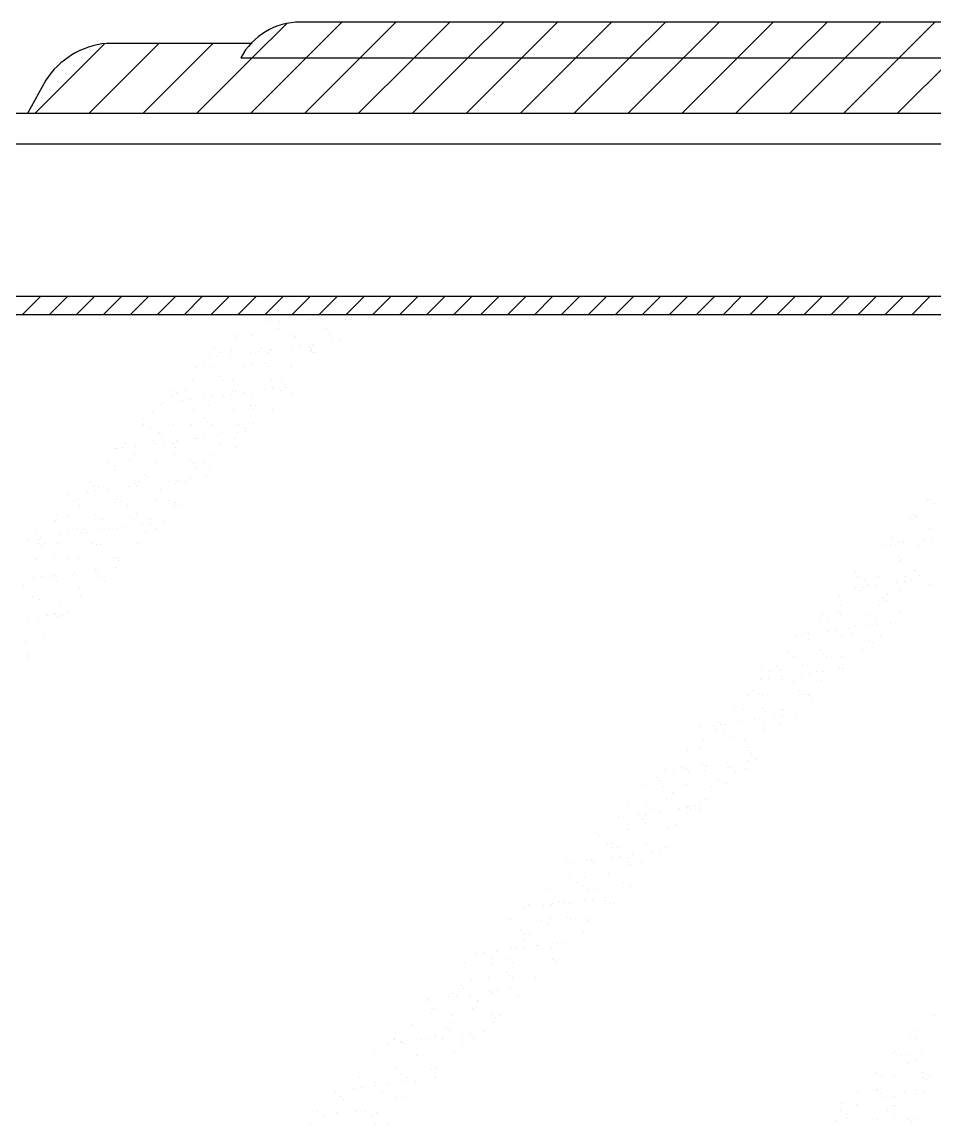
# Model space of a CAD drawing. Header units: inches. Extents: x 11.8 to 54.3, y 10.8 to 35.6.
# Drawn here: x 42.0242 to 42.3236, y 26.8576 to 27.2193 of the extents above; entities that cross this region are included whole.
import ezdxf

# ---------------------------------------------------------------- set-up
doc = ezdxf.new("R2010")
doc.units = ezdxf.units.IN
doc.header["$MEASUREMENT"] = 0
doc.layers.add('02', color=2, linetype='Continuous')

msp = doc.modelspace()

# ---------------------------------------------------------------- linework, layer by layer
at = {"layer": '02'}
for p, q in [((42.09972344085703, 27.20760866382862), (42.11100007883955, 27.21888530181114)), ((42.46641837556969, 27.21933697191126), (42.11545869179396, 27.21933697191126)), ((42.11740111038672, 27.20760866382862), (42.12912941846936, 27.21933697191126)), ((42.1350787799163, 27.20760866382862), (42.14680708799905, 27.21933697191126)), ((42.15275644944599, 27.20760866382862), (42.16448475752874, 27.21933697191126)), ((42.17043411897568, 27.20760866382862), (42.18216242705832, 27.21933697191126)), ((42.18811178850537, 27.20760866382862), (42.19984009658801, 27.21933697191126)), ((42.20578945803506, 27.20760866382862), (42.21751776611769, 27.21933697191126)), ((42.22346712756463, 27.20760866382862), (42.23519543564738, 27.21933697191126)), ((42.24114479709432, 27.20760866382862), (42.25287310517696, 27.21933697191126)), ((42.25882246662401, 27.20760866382862), (42.27055077470665, 27.21933697191126)), ((42.2765001361537, 27.20760866382862), (42.28822844423634, 27.21933697191126)), ((42.29417780568328, 27.20760866382862), (42.30590611376603, 27.21933697191126)), ((42.31185547521297, 27.20760866382862), (42.32358378329572, 27.21933697191126)), ((42.02841874035074, 27.18933697191128), (42.05136240716526, 27.2122806387258)), ((42.04609640988043, 27.18933697191128), (42.06909640988034, 27.2123369719112)), ((42.09971329280883, 27.2123369719112), (42.05188841598705, 27.2123369719112)), ((42.06377407941001, 27.18933697191128), (42.08677407941003, 27.2123369719112)), ((42.0814517489397, 27.18933697191128), (42.09972344085703, 27.20760866382862)), ((42.09593853368177, 27.20760866382862), (42.48593853368176, 27.20760866382862)), ((42.09912941846939, 27.18933697191128), (42.11740111038672, 27.20760866382862)), ((42.11680708799908, 27.18933697191128), (42.1350787799163, 27.20760866382862)), ((42.13448475752865, 27.18933697191128), (42.15275644944599, 27.20760866382862)), ((42.15216242705834, 27.18933697191128), (42.17043411897568, 27.20760866382862)), ((42.16984009658803, 27.18933697191128), (42.18811178850537, 27.20760866382862)), ((42.18751776611772, 27.18933697191128), (42.20578945803506, 27.20760866382862)), ((42.2051954356473, 27.18933697191128), (42.22346712756463, 27.20760866382862)), ((42.22287310517699, 27.18933697191128), (42.24114479709432, 27.20760866382862)), ((42.24055077470668, 27.18933697191128), (42.25882246662401, 27.20760866382862)), ((42.25822844423637, 27.18933697191128), (42.2765001361537, 27.20760866382862)), ((42.27590611376606, 27.18933697191128), (42.29417780568328, 27.20760866382862)), ((42.29358378329563, 27.18933697191128), (42.31185547521297, 27.20760866382862)), ((42.31126145282532, 27.18933697191128), (42.32953314474265, 27.20760866382862)), ((42.0319895067844, 27.20025497899972), (42.02593853368184, 27.18933697191128)), ((42.72193853368175, 27.18933697191128), (41.85993853368178, 27.18933697191128)), ((41.84993853368179, 27.17933697191129), (42.73193853368174, 27.17933697191129)), ((42.62693853368184, 27.12933697191123), (41.95493853368181, 27.12933697191123)), ((42.02429058370457, 27.12333697191125), (42.03029058370454, 27.12933697191123)), ((42.03312941846936, 27.12333697191125), (42.03912941846933, 27.12933697191123)), ((42.04196825323426, 27.12333697191125), (42.04796825323423, 27.12933697191123)), ((42.05080708799905, 27.12333697191125), (42.05680708799902, 27.12933697191123)), ((42.05964592276383, 27.12333697191125), (42.06564592276392, 27.12933697191123)), ((42.06848475752874, 27.12333697191125), (42.07448475752871, 27.12933697191123)), ((42.07732359229352, 27.12333697191125), (42.0833235922935, 27.12933697191123)), ((42.08616242705831, 27.12333697191125), (42.0921624270584, 27.12933697191123)), ((42.09500126182321, 27.12333697191125), (42.10100126182319, 27.12933697191123)), ((42.103840096588, 27.12333697191125), (42.10984009658797, 27.12933697191123)), ((42.1126789313529, 27.12333697191125), (42.11867893135287, 27.12933697191123)), ((42.12151776611769, 27.12333697191125), (42.12751776611766, 27.12933697191123)), ((42.13035660088248, 27.12333697191125), (42.13635660088256, 27.12933697191123)), ((42.13919543564738, 27.12333697191125), (42.14519543564735, 27.12933697191123)), ((42.14803427041217, 27.12333697191125), (42.15403427041214, 27.12933697191123)), ((42.15687310517707, 27.12333697191125), (42.16287310517704, 27.12933697191123)), ((42.16571193994186, 27.12333697191125), (42.17171193994183, 27.12933697191123)), ((42.17455077470665, 27.12333697191125), (42.18055077470673, 27.12933697191123)), ((42.18338960947155, 27.12333697191125), (42.18938960947152, 27.12933697191123)), ((42.19222844423633, 27.12333697191125), (42.19822844423631, 27.12933697191123)), ((42.20106727900112, 27.12333697191125), (42.20706727900121, 27.12933697191123)), ((42.20990611376602, 27.12333697191125), (42.215906113766, 27.12933697191123)), ((42.21874494853081, 27.12333697191125), (42.22474494853078, 27.12933697191123)), ((42.22758378329571, 27.12333697191125), (42.23358378329569, 27.12933697191123)), ((42.2364226180605, 27.12333697191125), (42.24242261806047, 27.12933697191123)), ((42.24526145282529, 27.12333697191125), (42.25126145282537, 27.12933697191123)), ((42.25410028759019, 27.12333697191125), (42.26010028759016, 27.12933697191123)), ((42.26293912235498, 27.12333697191125), (42.26893912235495, 27.12933697191123)), ((42.27177795711988, 27.12333697191125), (42.27777795711985, 27.12933697191123)), ((42.28061679188467, 27.12333697191125), (42.28661679188464, 27.12933697191123)), ((42.28945562664946, 27.12333697191125), (42.29545562664954, 27.12933697191123)), ((42.29829446141436, 27.12333697191125), (42.30429446141433, 27.12933697191123)), ((42.30713329617915, 27.12333697191125), (42.31313329617912, 27.12933697191123)), ((42.31597213094393, 27.12333697191125), (42.32197213094402, 27.12933697191123)), ((42.62093853368187, 27.12333697191125), (41.96093853368178, 27.12333697191125)), ((42.10533402934972, 27.12121413766168), (42.10533402934972, 27.12121413766168)), ((42.10875826528435, 27.12110519525264), (42.10875826528435, 27.12110519525264)), ((42.10967986195534, 27.12026070749321), (42.10967986195534, 27.12026070749321)), ((42.11883849542257, 27.12170067757402), (42.11883849542257, 27.12170067757402)), ((42.12906043126544, 27.12066310309283), (42.12906043126544, 27.12066310309283)), ((42.13192645099186, 27.12186761773601), (42.13192645099186, 27.12186761773601)), ((42.09372763226146, 27.11671681742801), (42.09372763226146, 27.11671681742801)), ((42.09464922893245, 27.11587232966847), (42.09464922893245, 27.11587232966847)), ((42.09930454396353, 27.11658755080121), (42.09930454396353, 27.11658755080121)), ((42.10840691346677, 27.11874249522803), (42.10840691346677, 27.11874249522803)), ((42.1123924995327, 27.1167544909632), (42.1123924995327, 27.1167544909632)), ((42.11402979824256, 27.11627472526821), (42.11402979824256, 27.11627472526821)), ((42.12397762277546, 27.11877079049576), (42.12397762277546, 27.11877079049576)), ((42.12518294759936, 27.11669314558945), (42.12518294759936, 27.11669314558945)), ((42.08717534433755, 27.11237263429471), (42.08717534433755, 27.11237263429471)), ((42.09899916521967, 27.11188634744358), (42.09899916521967, 27.11188634744358)), ((42.10274605364624, 27.11240092956232), (42.10274605364624, 27.11240092956232)), ((42.1059168504511, 27.11195709621994), (42.1059168504511, 27.11195709621994)), ((42.11270824775148, 27.11285120063654), (42.11270824775148, 27.11285120063654)), ((42.11531079051259, 27.11319383189116), (42.11531079051259, 27.11319383189116)), ((42.11831676295505, 27.11242922482993), (42.11831676295505, 27.11242922482993)), ((42.11915346221316, 27.11206655872898), (42.11915346221316, 27.11206655872898)), ((42.11937571444425, 27.11372898927935), (42.11937571444425, 27.11372898927935)), ((42.12616711174464, 27.11462309369595), (42.12616711174464, 27.11462309369595)), ((42.12876965450575, 27.11496572495058), (42.12876965450575, 27.11496572495058)), ((42.0857905197653, 27.10930741451783), (42.0857905197653, 27.10930741451783)), ((42.08839306252629, 27.10965004577234), (42.08839306252629, 27.10965004577234)), ((42.08928382295211, 27.11102938527379), (42.08928382295211, 27.11102938527379)), ((42.09245798645794, 27.11018520316052), (42.09245798645794, 27.11018520316052)), ((42.09285854807366, 27.11164136419061), (42.09285854807366, 27.11164136419061)), ((42.09924938375845, 27.11107930757712), (42.09924938375845, 27.11107930757712)), ((42.10185192651944, 27.11142193883175), (42.10185192651944, 27.11142193883175)), ((42.1048545322608, 27.1110576805414), (42.1048545322608, 27.1110576805414)), ((42.1056489961402, 27.11158001881664), (42.1056489961402, 27.11158001881664)), ((42.11900642026605, 27.11171449136678), (42.11900642026605, 27.11171449136678)), ((42.11992801693704, 27.11087000360736), (42.11992801693704, 27.11087000360736)), ((42.12042524156961, 27.11108597580913), (42.12042524156961, 27.11108597580913)), ((42.08130363665568, 27.10616539353087), (42.08130363665568, 27.10616539353087)), ((42.08396853219678, 27.10749796961884), (42.08396853219678, 27.10749796961884)), ((42.08611504468116, 27.10646689204405), (42.08611504468116, 27.10646689204405)), ((42.09687434596437, 27.10619368879871), (42.09687434596437, 27.10619368879871)), ((42.09961951075401, 27.10695343195617), (42.09961951075401, 27.10695343195617)), ((42.10397578724316, 27.10732611354215), (42.10397578724316, 27.10732611354215)), ((42.10489738391415, 27.1064816257825), (42.10489738391415, 27.1064816257825)), ((42.11244505527317, 27.10622198406632), (42.11244505527317, 27.10622198406632)), ((42.1127074663233, 27.10712037211816), (42.1127074663233, 27.10712037211816)), ((42.08008555929497, 27.10184030518358), (42.08008555929497, 27.10184030518358)), ((42.08894515422027, 27.10293773571753), (42.08894515422027, 27.10293773571753)), ((42.08986675089126, 27.10209324795788), (42.08986675089126, 27.10209324795788)), ((42.09317351486415, 27.10200724534557), (42.09317351486415, 27.10200724534557)), ((42.1059639629308, 27.10194589997159), (42.1059639629308, 27.10194589997159)), ((42.10924732020136, 27.10249564355773), (42.10924732020136, 27.10249564355773)), ((42.07391452119738, 27.09854935789279), (42.07391452119738, 27.09854935789279)), ((42.07483611786849, 27.09770487013325), (42.07483611786849, 27.09770487013325)), ((42.07564277683515, 27.09982382786516), (42.07564277683515, 27.09982382786516)), ((42.07775125544971, 27.09848057884424), (42.07775125544971, 27.09848057884424)), ((42.09121348614396, 27.09985212313289), (42.09121348614396, 27.09985212313289)), ((42.09300304299315, 27.09731120850561), (42.09300304299315, 27.09731120850561)), ((42.0933219647584, 27.09850887411208), (42.0933219647584, 27.09850887411208)), ((42.09421668717847, 27.09810726573299), (42.09421668717847, 27.09810726573299)), ((42.0970679669248, 27.0978463658938), (42.0970679669248, 27.0978463658938)), ((42.09993447754461, 27.09731931311113), (42.09993447754461, 27.09731931311113)), ((42.10385936422519, 27.0987404703104), (42.10385936422519, 27.0987404703104)), ((42.1064619069863, 27.09908310156503), (42.1064619069863, 27.09908310156503)), ((42.10678419545265, 27.09988041840061), (42.10678419545265, 27.09988041840061)), ((42.10889267406721, 27.09853716937969), (42.10889267406721, 27.09853716937969)), ((42.11052683091795, 27.09961825895321), (42.11052683091795, 27.09961825895321)), ((42.11302243311378, 27.09748625327311), (42.11302243311378, 27.09748625327311)), ((42.0701502389385, 27.09430257977497), (42.0701502389385, 27.09430257977497)), ((42.07363956340511, 27.09689411857276), (42.07363956340511, 27.09689411857276)), ((42.07694163623889, 27.09519668419157), (42.07694163623889, 27.09519668419157)), ((42.07918605415558, 27.09371888790825), (42.07918605415558, 27.09371888790825)), ((42.079544179, 27.0955393154462), (42.079544179, 27.0955393154462)), ((42.08360910293165, 27.09607447283438), (42.08360910293165, 27.09607447283438)), ((42.08643001147165, 27.09683277319901), (42.08643001147165, 27.09683277319901)), ((42.09040050023204, 27.09696857725099), (42.09040050023204, 27.09696857725099)), ((42.10091248777077, 27.09367317763688), (42.10091248777077, 27.09367317763688)), ((42.06689606001261, 27.0917196464262), (42.06689606001261, 27.0917196464262)), ((42.06977106915328, 27.09361658710155), (42.06977106915328, 27.09361658710155)), ((42.08040052608546, 27.09220618633854), (42.08040052608546, 27.09220618633854)), ((42.08534177846197, 27.09364488236916), (42.08534177846197, 27.09364488236916)), ((42.09348848165475, 27.09237312650053), (42.09348848165475, 27.09237312650053)), ((42.09919330920197, 27.09354703183167), (42.09919330920197, 27.09354703183167)), ((42.10011490587296, 27.09270254407202), (42.10011490587296, 27.09270254407202)), ((42.10627892972128, 27.09231178112655), (42.10627892972128, 27.09231178112655)), ((42.06411020933275, 27.08727502143584), (42.06411020933275, 27.08727502143584)), ((42.0641554211327, 27.08933051008362), (42.0641554211327, 27.08933051008362)), ((42.07395453019559, 27.08725999972772), (42.07395453019559, 27.08725999972772)), ((42.07968091864156, 27.08730331670345), (42.07968091864156, 27.08730331670345)), ((42.08416267617908, 27.08915865400682), (42.08416267617908, 27.08915865400682)), ((42.08508427285007, 27.0883141662474), (42.08508427285007, 27.0883141662474)), ((42.08674497826225, 27.08719865435397), (42.08674497826225, 27.08719865435397)), ((42.09525162795036, 27.08733161197106), (42.09525162795036, 27.08733161197106)), ((42.10024944433509, 27.08768519426608), (42.10024944433509, 27.08768519426608)), ((42.10446484216017, 27.08871656184713), (42.10446484216017, 27.08871656184713)), ((42.06621868794731, 27.08593177241492), (42.06621868794731, 27.08593177241492)), ((42.06913204315619, 27.08477027618219), (42.06913204315619, 27.08477027618219)), ((42.07005363982718, 27.08392578842277), (42.07005363982718, 27.08392578842277)), ((42.08155161670574, 27.08285784692485), (42.08155161670574, 27.08285784692485)), ((42.08178939725612, 27.08596006768253), (42.08178939725612, 27.08596006768253)), ((42.08415415946685, 27.08320047817947), (42.08415415946685, 27.08320047817947)), ((42.0882190833985, 27.08373563556766), (42.0882190833985, 27.08373563556766)), ((42.08943420913728, 27.08432818402239), (42.08943420913728, 27.08432818402239)), ((42.09501048069889, 27.08462973998426), (42.09501048069889, 27.08462973998426)), ((42.09736010656481, 27.08598836295026), (42.09736010656481, 27.08598836295026)), ((42.09761302346, 27.08497237123889), (42.09761302346, 27.08497237123889)), ((42.05463388871944, 27.07931406080614), (42.05463388871944, 27.07931406080614)), ((42.0550230068044, 27.07953741059815), (42.0550230068044, 27.07953741059815)), ((42.05723643148055, 27.07965669206065), (42.05723643148055, 27.07965669206065)), ((42.05823850165088, 27.081067780672), (42.05823850165088, 27.081067780672)), ((42.0613013554122, 27.08019184944883), (42.0613013554122, 27.08019184944883)), ((42.06721102680309, 27.08208552758115), (42.06721102680309, 27.08208552758115)), ((42.06809275271259, 27.08108595386544), (42.06809275271259, 27.08108595386544)), ((42.0706952954737, 27.08142858512006), (42.0706952954737, 27.08142858512006)), ((42.07380921095968, 27.08109607593984), (42.07380921095968, 27.08109607593984)), ((42.07440357611439, 27.07993980619777), (42.07440357611439, 27.07993980619777)), ((42.07476021940535, 27.08196374250825), (42.07476021940535, 27.08196374250825)), ((42.08071549287605, 27.0825720674935), (42.08071549287605, 27.0825720674935)), ((42.08937992026837, 27.08112437120745), (42.08937992026837, 27.08112437120745)), ((42.09380344844523, 27.08273900765537), (42.09380344844523, 27.08273900765537)), ((42.09441083116077, 27.07976795012096), (42.09441083116077, 27.07976795012096)), ((42.0611815414169, 27.07745894072069), (42.0611815414169, 27.07745894072069)), ((42.07426949698619, 27.07762588088267), (42.07426949698619, 27.07762588088267)), ((42.08705994505273, 27.07756453550881), (42.08705994505273, 27.07756453550881)), ((42.05257764183047, 27.07472621500629), (42.05257764183047, 27.07472621500629)), ((42.05468612044491, 27.07338296598537), (42.05468612044491, 27.07338296598537)), ((42.05473554552704, 27.07251275411009), (42.05473554552704, 27.07251275411009)), ((42.0593729430915, 27.07555142837314), (42.0593729430915, 27.07555142837314)), ((42.06752599359369, 27.07245140873611), (42.06752599359369, 27.07245140873611)), ((42.06814835113916, 27.07475451027402), (42.06814835113916, 27.07475451027402)), ((42.07025682975372, 27.07341126125321), (42.07025682975372, 27.07341126125321)), ((42.07938019813788, 27.07537957229634), (42.07938019813788, 27.07537957229634)), ((42.08030179480888, 27.07453508453692), (42.08030179480888, 27.07453508453692)), ((42.08103045966654, 27.07293794864834), (42.08103045966654, 27.07293794864834)), ((42.08371906044796, 27.07478280554174), (42.08371906044796, 27.07478280554174)), ((42.08582753906252, 27.07343955652082), (42.08582753906252, 27.07343955652082)), ((42.04670593414848, 27.06851897424268), (42.04670593414848, 27.06851897424268)), ((42.06227664345728, 27.06854726951029), (42.06227664345728, 27.06854726951029)), ((42.06434956511499, 27.07099119447171), (42.06434956511499, 27.07099119447171)), ((42.06527116178599, 27.07014670671229), (42.06527116178599, 27.07014670671229)), ((42.07270273317933, 27.06874711659871), (42.07270273317933, 27.06874711659871)), ((42.07530527594044, 27.06908974785334), (42.07530527594044, 27.06908974785334)), ((42.07784735276609, 27.06857556477813), (42.07784735276609, 27.06857556477813)), ((42.07937019987209, 27.06962490524152), (42.07937019987209, 27.06962490524152)), ((42.08465173109609, 27.07054910231191), (42.08465173109609, 27.07054910231191)), ((42.08616159717248, 27.07051900965812), (42.08616159717248, 27.07051900965812)), ((42.04578500519303, 27.06520333047989), (42.04578500519303, 27.06520333047989)), ((42.04799204213454, 27.06733828196353), (42.04799204213454, 27.06733828196353)), ((42.04838754795414, 27.06554596173451), (42.04838754795414, 27.06554596173451)), ((42.04931893209211, 27.06660281664709), (42.04931893209211, 27.06660281664709)), ((42.05024052876321, 27.06575832888744), (42.05024052876321, 27.06575832888744)), ((42.05245247188579, 27.0660811191227), (42.05245247188579, 27.0660811191227)), ((42.05924386918618, 27.0669752235393), (42.05924386918618, 27.0669752235393)), ((42.0614965082075, 27.06782482187564), (42.0614965082075, 27.06782482187564)), ((42.06184641194729, 27.06731785479392), (42.06184641194729, 27.06731785479392)), ((42.06591133587894, 27.06785301218211), (42.06591133587894, 27.06785301218211)), ((42.0696210980732, 27.06616072448729), (42.0696210980732, 27.06616072448729)), ((42.07458446377667, 27.06799176203763), (42.07458446377667, 27.06799176203763)), ((42.03899360789264, 27.06430922606328), (42.03899360789264, 27.06430922606328)), ((42.04104507432807, 27.06217740857697), (42.04104507432807, 27.06217740857697)), ((42.04196255674835, 27.06271169510306), (42.04196255674835, 27.06271169510306)), ((42.05459046505031, 27.06177234666266), (42.05459046505031, 27.06177234666266)), ((42.05505051231764, 27.06287863526505), (42.05505051231764, 27.06287863526505)), ((42.05661578363687, 27.06220570384458), (42.05661578363687, 27.06220570384458)), ((42.06784096038417, 27.06281728989107), (42.06784096038417, 27.06281728989107)), ((42.07218649294556, 27.06223399911219), (42.07218649294556, 27.06223399911219)), ((42.07459772009669, 27.06160049058586), (42.07459772009669, 27.06160049058586)), ((42.32131784188574, 27.06268672339523), (42.32131784188574, 27.06268672339523)), ((42.3220008291561, 27.06273057545068), (42.3220008291561, 27.06273057545068)), ((42.32342632050019, 27.06134347437442), (42.32342632050019, 27.06134347437442)), ((42.03551656085848, 27.05776550849223), (42.03551656085848, 27.05776550849223)), ((42.04315355294263, 27.06083415955605), (42.04315355294263, 27.06083415955605)), ((42.04830700892514, 27.05770416311848), (42.04830700892514, 27.05770416311848)), ((42.05872426225132, 27.06086245482366), (42.05872426225132, 27.06086245482366)), ((42.06181147499798, 27.0581907030306), (42.06181147499798, 27.0581907030306)), ((42.07429497156012, 27.06089075009139), (42.07429497156012, 27.06089075009139)), ((42.07551931676768, 27.06075600282643), (42.07551931676768, 27.06075600282643)), ((42.31645424626096, 27.05791680116668), (42.31645424626096, 27.05791680116668)), ((42.03517336664619, 27.05597016781313), (42.03517336664619, 27.05597016781313)), ((42.03955983202754, 27.05738396883792), (42.03955983202754, 27.05738396883792)), ((42.05074407595488, 27.05599846308096), (42.05074407595488, 27.05599846308096)), ((42.0595670870738, 27.05721211276123), (42.0595670870738, 27.05721211276123)), ((42.06048868374479, 27.05636762500158), (42.06048868374479, 27.05636762500158)), ((42.06385384965303, 27.05463638627257), (42.06385384965303, 27.05463638627257)), ((42.06631478526369, 27.05602675834858), (42.06631478526369, 27.05602675834858)), ((42.06645639241414, 27.0549790175272), (42.06645639241414, 27.0549790175272)), ((42.07052131634579, 27.05551417491538), (42.07052131634579, 27.05551417491538)), ((42.31544613420375, 27.0564794826315), (42.31544613420375, 27.0564794826315)), ((42.31737584293195, 27.05707231340726), (42.31737584293195, 27.05707231340726)), ((42.31795761150023, 27.05722251915982), (42.31795761150023, 27.05722251915982)), ((42.02877305746598, 27.05259103634567), (42.02877305746598, 27.05259103634567)), ((42.03693612166673, 27.05109260015375), (42.03693612166673, 27.05109260015375)), ((42.03953866442784, 27.05143523140837), (42.03953866442784, 27.05143523140837)), ((42.04227752353894, 27.05307757625802), (42.04227752353894, 27.05307757625802)), ((42.04360358835949, 27.05197038879656), (42.04360358835949, 27.05197038879656)), ((42.04453645405091, 27.05282373493661), (42.04453645405091, 27.05282373493661)), ((42.04545805072202, 27.05197924717696), (42.04545805072202, 27.05197924717696)), ((42.05039498565988, 27.05286449321316), (42.05039498565988, 27.05286449321316)), ((42.05299752842099, 27.05320712446779), (42.05299752842099, 27.05320712446779)), ((42.05536547910812, 27.05324451642), (42.05536547910812, 27.05324451642)), ((42.05706245235264, 27.05374228185597), (42.05706245235264, 27.05374228185597)), ((42.06483862003201, 27.0523816427768), (42.06483862003201, 27.0523816427768)), ((42.06815592717477, 27.05318317104603), (42.06815592717477, 27.05318317104603)), ((42.31151161561026, 27.05227633254922), (42.31151161561026, 27.05227633254922)), ((42.32172577921916, 27.05308633118225), (42.32172577921916, 27.05308633118225)), ((42.02607980043469, 27.04966333834896), (42.02607980043469, 27.04966333834896)), ((42.02950582102814, 27.04843535711175), (42.02950582102814, 27.04843535711175)), ((42.02951250682567, 27.04962860214742), (42.02951250682567, 27.04962860214742)), ((42.03014472436634, 27.05019849573715), (42.03014472436634, 27.05019849573715)), ((42.03042741769913, 27.04759086935233), (42.03042741769913, 27.04759086935233)), ((42.03162098544023, 27.0482853531265), (42.03162098544023, 27.0482853531265)), ((42.03583152764908, 27.04813138964719), (42.03583152764908, 27.04813138964719)), ((42.04508321613447, 27.04965689741514), (42.04508321613447, 27.04965689741514)), ((42.04719169474903, 27.04831364839434), (42.04719169474903, 27.04831364839434)), ((42.04862197571562, 27.04807004427333), (42.04862197571562, 27.04807004427333)), ((42.04980798700912, 27.04799326495207), (42.04980798700912, 27.04799326495207)), ((42.06065392544316, 27.04968519268287), (42.06065392544316, 27.04968519268287)), ((42.06212644178858, 27.04855658418556), (42.06212644178858, 27.04855658418556)), ((42.06276240405772, 27.04834194366195), (42.06276240405772, 27.04834194366195)), ((42.30648447893704, 27.04774205648196), (42.30648447893704, 27.04774205648196)), ((42.30908702169815, 27.04808468773647), (42.30908702169815, 27.04808468773647)), ((42.30978527438334, 27.05013791696579), (42.30978527438334, 27.05013791696579)), ((42.3118937529979, 27.04879466794487), (42.3118937529979, 27.04879466794487)), ((42.3131519456298, 27.04861984512454), (42.3131519456298, 27.04861984512454)), ((42.31827257829072, 27.04758840031478), (42.31827257829072, 27.04758840031478)), ((42.31994334293019, 27.04951394954137), (42.31994334293019, 27.04951394954137)), ((42.3225458856913, 27.04985658079577), (42.3225458856913, 27.04985658079577)), ((42.03477735398634, 27.04360488712733), (42.03477735398634, 27.04360488712733)), ((42.0392115084526, 27.04344965665141), (42.0392115084526, 27.04344965665141)), ((42.04259249032943, 27.04344345741297), (42.04259249032943, 27.04344345741297)), ((42.05478221776129, 27.04347795191925), (42.05478221776129, 27.04347795191925)), ((42.05478460903261, 27.04343303105075), (42.05478460903261, 27.04343303105075)), ((42.05568044589872, 27.04361039757485), (42.05568044589872, 27.04361039757485)), ((42.30391356670147, 27.04393067620218), (42.30391356670147, 27.04393067620218)), ((42.31167176821977, 27.0441377194562), (42.31167176821977, 27.0441377194562)), ((42.31259336489076, 27.04329323169678), (42.31259336489076, 27.04329323169678)), ((42.31948427601016, 27.04395897146979), (42.31948427601016, 27.04395897146979)), ((42.02908802425658, 27.04295691750063), (42.02908802425658, 27.04295691750063)), ((42.04821356882623, 27.03963155152983), (42.04821356882623, 27.03963155152983)), ((42.05500496612673, 27.04052565594644), (42.05500496612673, 27.04052565594644)), ((42.0557062057036, 27.0425885432911), (42.0557062057036, 27.0425885432911)), ((42.31182658240085, 27.04264221370418), (42.31182658240085, 27.04264221370418)), ((42.02808723814043, 27.03698186982761), (42.02808723814043, 27.03698186982761)), ((42.03068978090154, 27.03732450108224), (42.03068978090154, 27.03732450108224)), ((42.03355064863207, 27.03710809098571), (42.03355064863207, 27.03710809098571)), ((42.03475470483319, 27.03785965847042), (42.03475470483319, 27.03785965847042)), ((42.03614649443956, 27.03849727080215), (42.03614649443956, 27.03849727080215)), ((42.03975397600972, 27.0390446532259), (42.03975397600972, 27.0390446532259)), ((42.04067557268071, 27.03820016546647), (42.04067557268071, 27.03820016546647)), ((42.04154610213358, 27.03875376288702), (42.04154610213358, 27.03875376288702)), ((42.04414864489469, 27.03909639414165), (42.04414864489469, 27.03909639414165)), ((42.04893694250622, 27.03843592542828), (42.04893694250622, 27.03843592542828)), ((42.04912135794088, 27.03713638625332), (42.04912135794088, 27.03713638625332)), ((42.05122983655532, 27.03579313723263), (42.05122983655532, 27.03579313723263)), ((42.29756273186798, 27.03890485387204), (42.29756273186798, 27.03890485387204)), ((42.29825270688094, 27.03758911053636), (42.29825270688094, 27.03758911053636)), ((42.3003611854955, 27.03624586151555), (42.3003611854955, 27.03624586151555)), ((42.30508307900836, 27.03746774155762), (42.30508307900836, 27.03746774155762)), ((42.31382341618975, 27.03761740580408), (42.31382341618975, 27.03761740580408)), ((42.31593189480431, 27.03627415678316), (42.31593189480431, 27.03627415678316)), ((42.31694330117797, 27.03930724947177), (42.31694330117797, 27.03930724947177)), ((42.31776192609654, 27.03628100785782), (42.31776192609654, 27.03628100785782)), ((42.31858754508131, 27.03795428146973), (42.31858754508131, 27.03795428146973)), ((42.02472334298695, 27.03465627540127), (42.02472334298695, 27.03465627540127)), ((42.02564493965794, 27.03381178764185), (42.02564493965794, 27.03381178764185)), ((42.02940299104706, 27.03332279865559), (42.02940299104706, 27.03332279865559)), ((42.03565912724663, 27.03576484196479), (42.03565912724663, 27.03576484196479)), ((42.04290745712002, 27.03380933856782), (42.04290745712002, 27.03380933856782)), ((42.04502550896792, 27.03421418324147), (42.04502550896792, 27.03421418324147)), ((42.29763559541063, 27.03363132615582), (42.29763559541063, 27.03363132615582)), ((42.29905359362216, 27.03284115469715), (42.29905359362216, 27.03284115469715)), ((42.30023813817174, 27.03397395741034), (42.30023813817174, 27.03397395741034)), ((42.30191266815508, 27.03491887164715), (42.30191266815508, 27.03491887164715)), ((42.30430306210339, 27.03450911479841), (42.30430306210339, 27.03450911479841)), ((42.31109445940378, 27.03540321921524), (42.31109445940378, 27.03540321921524)), ((42.31214154919145, 27.03300809485902), (42.31214154919145, 27.03300809485902)), ((42.31369700216489, 27.03574585046963), (42.31369700216489, 27.03574585046963)), ((42.32191992320146, 27.03474701557034), (42.32191992320146, 27.03474701557034)), ((42.0276789409502, 27.03090085022209), (42.0276789409502, 27.03090085022209)), ((42.02999487594504, 27.02982580541684), (42.02999487594504, 27.02982580541684)), ((42.03646146123016, 27.02886315195711), (42.03646146123016, 27.02886315195711)), ((42.04324965025889, 27.0309291454897), (42.04324965025889, 27.0309291454897)), ((42.29238099919907, 27.03138186977263), (42.29238099919907, 27.03138186977263)), ((42.30688929017857, 27.03035863774572), (42.30688929017857, 27.03035863774572)), ((42.30781088684957, 27.02951414998618), (42.30781088684957, 27.02951414998618)), ((42.30795170850787, 27.03141016504047), (42.30795170850787, 27.03141016504047)), ((42.03497149796853, 27.02526557151542), (42.03497149796853, 27.02526557151542)), ((42.03529976136828, 27.02498566381551), (42.03529976136828, 27.02498566381551)), ((42.03936468529993, 27.0255208212037), (42.03936468529993, 27.0255208212037)), ((42.28672013937855, 27.02504030410692), (42.28672013937855, 27.02504030410692)), ((42.29185865715569, 27.02597025992109), (42.29185865715569, 27.02597025992109)), ((42.2926075977323, 27.02789496808633), (42.2926075977323, 27.02789496808633)), ((42.29278025382668, 27.02512577216144), (42.29278025382668, 27.02512577216144)), ((42.30229084868735, 27.02506859937453), (42.30229084868735, 27.02506859937453)), ((42.30539804579895, 27.02783362271246), (42.30539804579895, 27.02783362271246)), ((42.31216082313678, 27.02552816776129), (42.31216082313678, 27.02552816776129)), ((42.02590582130678, 27.02374892814428), (42.02590582130678, 27.02374892814428)), ((42.02971795783766, 27.02368867981054), (42.02971795783766, 27.02368867981054)), ((42.03269721860717, 27.02464303256088), (42.03269721860717, 27.02464303256088)), ((42.03589309463952, 27.02442108375599), (42.03589309463952, 27.02442108375599)), ((42.03758879043848, 27.024587579824), (42.03758879043848, 27.024587579824)), ((42.2858640943398, 27.02272049593976), (42.2858640943398, 27.02272049593976)), ((42.2888286179931, 27.023697055086), (42.2888286179931, 27.023697055086)), ((42.29936856041276, 27.02320703585199), (42.29936856041276, 27.02320703585199)), ((42.30439932730191, 27.02372535035373), (42.30439932730191, 27.02372535035373)), ((42.30484811863859, 27.0216351201435), (42.30484811863859, 27.0216351201435)), ((42.30891304257024, 27.02217027753168), (42.30891304257024, 27.02217027753168)), ((42.0317170827566, 27.01838033906038), (42.0317170827566, 27.01838033906038)), ((42.27793039065229, 27.01809133402478), (42.27793039065229, 27.01809133402478)), ((42.27983460895361, 27.01809390907929), (42.27983460895361, 27.01809390907929)), ((42.28084843169667, 27.0188330633433), (42.28084843169667, 27.0188330633433)), ((42.28199531458394, 27.01862649141286), (42.28199531458394, 27.01862649141286)), ((42.28878671188433, 27.01952059582969), (42.28878671188433, 27.01952059582969)), ((42.29138925464544, 27.01986322708408), (42.29138925464544, 27.01986322708408)), ((42.2929225645229, 27.01826084924128), (42.2929225645229, 27.01826084924128)), ((42.29545417857709, 27.02039838447227), (42.29545417857709, 27.02039838447227)), ((42.29641914100547, 27.01886135861092), (42.29641914100547, 27.01886135861092)), ((42.29713019011389, 27.02113978993667), (42.29713019011389, 27.02113978993667)), ((42.30224557587748, 27.02129248888899), (42.30224557587748, 27.02129248888899)), ((42.30571301258944, 27.0181995038673), (42.30571301258944, 27.0181995038673)), ((42.02521239790384, 27.01604672370636), (42.02521239790384, 27.01604672370636)), ((42.282099557091, 27.01675141211193), (42.282099557091, 27.01675141211193)), ((42.30210681213738, 27.01657955603524), (42.30210681213738, 27.01657955603524)), ((42.30302840880837, 27.01573506827559), (42.30302840880837, 27.01573506827559)), ((42.02605622293608, 27.01203877339445), (42.02605622293608, 27.01203877339445)), ((42.02645087784198, 27.01087493348937), (42.02645087784198, 27.01087493348937)), ((42.27338861306374, 27.0131477224687), (42.27338861306374, 27.0131477224687)), ((42.27518757187626, 27.01249149767748), (42.27518757187626, 27.01249149767748)), ((42.27729605049082, 27.01114824865668), (42.27729605049082, 27.01114824865668)), ((42.2861790611304, 27.01308637709472), (42.2861790611304, 27.01308637709472)), ((42.28707617911449, 27.0121911782105), (42.28707617911449, 27.0121911782105)), ((42.28799777578548, 27.01134669045096), (42.28799777578548, 27.01134669045096)), ((42.29075828118495, 27.01251979294521), (42.29075828118495, 27.01251979294521)), ((42.29286675979951, 27.01117654392429), (42.29286675979951, 27.01117654392429)), ((42.29968352720324, 27.01357291700684), (42.29968352720324, 27.01357291700684)), ((42.26664510967124, 27.00797325032213), (42.26664510967124, 27.00797325032213)), ((42.27204554609172, 27.00780280038576), (42.27204554609172, 27.00780280038576)), ((42.27296714276271, 27.00695831262633), (42.27296714276271, 27.00695831262633)), ((42.2801495757442, 27.00845979023425), (42.2801495757442, 27.00845979023425)), ((42.2923477120727, 27.00736070822607), (42.2923477120727, 27.00736070822607)), ((42.29323753131338, 27.00862673039624), (42.29323753131338, 27.00862673039624)), ((42.29339669235118, 27.00718175856285), (42.29339669235118, 27.00718175856285)), ((42.26647896436488, 27.00363797244414), (42.26647896436488, 27.00363797244414)), ((42.26908150712599, 27.00398060369865), (42.26908150712599, 27.00398060369865)), ((42.26931586419438, 27.00628425691376), (42.26931586419438, 27.00628425691376)), ((42.27314643105753, 27.00451576108672), (42.27314643105753, 27.00451576108672)), ((42.27370357985434, 27.00351360362366), (42.27370357985434, 27.00351360362366)), ((42.27993782835803, 27.00540986550355), (42.27993782835803, 27.00540986550355)), ((42.28254037111914, 27.00575249675795), (42.28254037111914, 27.00575249675795)), ((42.28488657350307, 27.00631255218159), (42.28488657350307, 27.00631255218159)), ((42.28649402792088, 27.00345225824968), (42.28649402792088, 27.00345225824968)), ((42.28660529505068, 27.00628765414613), (42.28660529505068, 27.00628765414613)), ((42.26365500437386, 26.99994269124805), (42.26365500437386, 26.99994269124805)), ((42.27731707904981, 27.00297233040133), (42.27731707904981, 27.00297233040133)), ((42.27922571368266, 26.99997098651566), (42.27922571368266, 26.99997098651566)), ((42.26228644602703, 26.99858395257671), (42.26228644602703, 26.99858395257671)), ((42.26576348298842, 26.99859944222713), (42.26576348298842, 26.99859944222713)), ((42.26696007646184, 26.99833913147698), (42.26696007646184, 26.99833913147698)), ((42.28046454253469, 26.99882567138921), (42.28046454253469, 26.99882567138921)), ((42.28133419229711, 26.99862773749497), (42.28133419229711, 26.99862773749497)), ((42.2822937010733, 26.9984120964999), (42.2822937010733, 26.9984120964999)), ((42.28321529774429, 26.99756760874048), (42.28321529774429, 26.99756760874048)), ((42.25778329669198, 26.99373545048443), (42.25778329669198, 26.99373545048443)), ((42.26093059107565, 26.99371254461651), (42.26093059107565, 26.99371254461651)), ((42.26726306805041, 26.99402371867528), (42.26726306805041, 26.99402371867528)), ((42.26818466472152, 26.99317923091585), (42.26818466472152, 26.99317923091585)), ((42.27335400600067, 26.99376374575204), (42.27335400600067, 26.99376374575204)), ((42.27401854664483, 26.9938794847785), (42.27401854664483, 26.9938794847785)), ((42.25223243502764, 26.98963534085065), (42.25223243502764, 26.98963534085065)), ((42.25315403169863, 26.98879085309111), (42.25315403169863, 26.98879085309111)), ((42.25448459518579, 26.9887663580058), (42.25448459518579, 26.9887663580058)), ((42.25763008083847, 26.989527242118), (42.25763008083847, 26.989527242118)), ((42.26023262359958, 26.98986987337251), (42.26023262359958, 26.98986987337251)), ((42.26429754753123, 26.99040503076058), (42.26429754753123, 26.99040503076058)), ((42.27108894483162, 26.9912991351773), (42.27108894483162, 26.9912991351773)), ((42.27253460100862, 26.98919324869085), (42.27253460100862, 26.98919324869085)), ((42.27369148759273, 26.99164176643181), (42.27369148759273, 26.99164176643181)), ((42.27775641152438, 26.99217692381999), (42.27775641152438, 26.99217692381999)), ((42.24677375960643, 26.98809798031321), (42.24677375960643, 26.98809798031321)), ((42.25083868353808, 26.98863313770117), (42.25083868353808, 26.98863313770117)), ((42.25212243687146, 26.98739388481861), (42.25212243687146, 26.98739388481861)), ((42.25423091548602, 26.98605063579781), (42.25423091548602, 26.98605063579781)), ((42.26727504325233, 26.98870501263194), (42.26727504325233, 26.98870501263194)), ((42.26769314618026, 26.98742218008634), (42.26769314618026, 26.98742218008634)), ((42.26980162479482, 26.98607893106542), (42.26980162479482, 26.98607893106542)), ((42.24774109179329, 26.98359188585924), (42.24774109179329, 26.98359188585924)), ((42.25750396798584, 26.98480487086622), (42.25750396798584, 26.98480487086622)), ((42.26124555786613, 26.98407842577147), (42.26124555786613, 26.98407842577147)), ((42.24171160640709, 26.97896529899877), (42.24171160640709, 26.97896529899877)), ((42.24247333496295, 26.9804164930416), (42.24247333496295, 26.9804164930416)), ((42.24625072918958, 26.98118664405488), (42.24625072918958, 26.98118664405488)), ((42.25479956197627, 26.97913223916076), (42.25479956197627, 26.97913223916076)), ((42.26182143849839, 26.98121493932272), (42.26182143849839, 26.98121493932272)), ((42.26248059000922, 26.98024463696479), (42.26248059000922, 26.98024463696479)), ((42.26340218668032, 26.97940014920526), (42.26340218668032, 26.97940014920526)), ((42.24058986936917, 26.97484507838918), (42.24058986936917, 26.97484507838918)), ((42.24198980001178, 26.97452240737503), (42.24198980001178, 26.97452240737503)), ((42.24744995698644, 26.97585625914017), (42.24744995698644, 26.97585625914017)), ((42.24837155365744, 26.97501177138052), (42.24837155365744, 26.97501177138052)), ((42.24878119731217, 26.97541651179186), (42.24878119731217, 26.97541651179186)), ((42.25138374007328, 26.97575914304626), (42.25138374007328, 26.97575914304626)), ((42.25544866400493, 26.97629430043444), (42.25544866400493, 26.97629430043444)), ((42.25616057867786, 26.97487337365679), (42.25616057867786, 26.97487337365679)), ((42.26156052465673, 26.97444430692631), (42.26156052465673, 26.97444430692631)), ((42.26224006130532, 26.97718840485116), (42.26224006130532, 26.97718840485116)), ((42.26484260406643, 26.97753103610567), (42.26484260406643, 26.97753103610567)), ((42.23241932396355, 26.97146788131543), (42.23241932396355, 26.97146788131543)), ((42.23526561051723, 26.97401911238817), (42.23526561051723, 26.97401911238817)), ((42.23532233331902, 26.97364461873245), (42.23532233331902, 26.97364461873245)), ((42.23792487608013, 26.97398724998696), (42.23792487608013, 26.97398724998696)), ((42.24269834798373, 26.97350182936826), (42.24269834798373, 26.97350182936826)), ((42.24805605858377, 26.97395776701419), (42.24805605858377, 26.97395776701419)), ((42.25272148994453, 26.97102578915574), (42.25272148994453, 26.97102578915574)), ((42.25826905729242, 26.9735301246361), (42.25826905729242, 26.9735301246361)), ((42.22852210712473, 26.96884464024161), (42.22852210712473, 26.96884464024161)), ((42.23334092063455, 26.97062339355589), (42.23334092063455, 26.97062339355589)), ((42.23471816168718, 26.96863783762556), (42.23471816168718, 26.96863783762556)), ((42.24202657319758, 26.96933118015373), (42.24202657319758, 26.96933118015373)), ((42.25028887099599, 26.96866613289317), (42.25028887099599, 26.96866613289317)), ((42.25511452876687, 26.96949812031572), (42.25511452876687, 26.96949812031572)), ((42.23558057730772, 26.96438499354302), (42.23558057730772, 26.96438499354302)), ((42.23769085692176, 26.96663741133089), (42.23769085692176, 26.96663741133089)), ((42.24837102537437, 26.96432364816915), (42.24837102537437, 26.96432364816915)), ((42.22266022389887, 26.96224903350626), (42.22266022389887, 26.96224903350626)), ((42.22905730186677, 26.96229627195985), (42.22905730186677, 26.96229627195985)), ((42.22907599255383, 26.95987651966082), (42.22907599255383, 26.95987651966082)), ((42.23116578048133, 26.96095302293893), (42.23116578048133, 26.96095302293893)), ((42.23314091648537, 26.96041167704889), (42.23314091648537, 26.96041167704889)), ((42.23993231378587, 26.96130578146572), (42.23993231378587, 26.96130578146572)), ((42.24253485654698, 26.96164841272012), (42.24253485654698, 26.96164841272012)), ((42.24266747894525, 26.96207717742957), (42.24266747894525, 26.96207717742957)), ((42.24358907561624, 26.96123268967004), (42.24358907561624, 26.96123268967004)), ((42.24462801117558, 26.96232456722747), (42.24462801117558, 26.96232456722747)), ((42.24659978047852, 26.96218357010831), (42.24659978047852, 26.96218357010831)), ((42.24673648979002, 26.96098131820655), (42.24673648979002, 26.96098131820655)), ((42.21968205249222, 26.95863978398948), (42.21968205249222, 26.95863978398948)), ((42.22647344979272, 26.95953388840631), (42.22647344979272, 26.95953388840631)), ((42.22763684592236, 26.95768879960483), (42.22763684592236, 26.95768879960483)), ((42.22855844259335, 26.95684431184541), (42.22855844259335, 26.95684431184541)), ((42.22883707391522, 26.95921052139645), (42.22883707391522, 26.95921052139645)), ((42.24234153998817, 26.95969706130868), (42.24234153998817, 26.95969706130868)), ((42.21260621289947, 26.95330042178021), (42.21260621289947, 26.95330042178021)), ((42.22280758852902, 26.95458393453599), (42.22280758852902, 26.95458393453599)), ((42.2231855941849, 26.95608903119601), (42.2231855941849, 26.95608903119601)), ((42.23290837888057, 26.95285832962041), (42.23290837888057, 26.95285832962041)), ((42.23589554409831, 26.95475087469786), (42.23589554409831, 26.95475087469786)), ((42.23875630349359, 26.95611732646385), (42.23875630349359, 26.95611732646385)), ((42.21352780957046, 26.95245593402079), (42.21352780957046, 26.95245593402079)), ((42.21636159263916, 26.94963774792528), (42.21636159263916, 26.94963774792528)), ((42.21752473436437, 26.9497474655303), (42.21752473436437, 26.9497474655303)), ((42.22915204070581, 26.9495764025513), (42.22915204070581, 26.9495764025513)), ((42.23309544367318, 26.94977576079792), (42.23309544367318, 26.94977576079792)), ((42.21762456626631, 26.94542315808017), (42.21762456626631, 26.94542315808017)), ((42.21787774585768, 26.94846995179578), (42.21787774585768, 26.94846995179578)), ((42.21963321297893, 26.94840421650938), (42.21963321297893, 26.94840421650938)), ((42.22022710902742, 26.94576578933457), (42.22022710902742, 26.94576578933457)), ((42.22429203295907, 26.94630094672275), (42.22429203295907, 26.94630094672275)), ((42.23108343025946, 26.94719505113947), (42.23108343025946, 26.94719505113947)), ((42.23368597302057, 26.94753768239398), (42.23368597302057, 26.94753768239398)), ((42.23520392228774, 26.94843251177722), (42.23520392228774, 26.94843251177722)), ((42.20284711283479, 26.94408157397116), (42.20284711283479, 26.94408157397116)), ((42.20416570227316, 26.94365126502076), (42.20416570227316, 26.94365126502076)), ((42.20676824503427, 26.94399389627527), (42.20676824503427, 26.94399389627527)), ((42.20961808924666, 26.94446327577871), (42.20961808924666, 26.94446327577871)), ((42.21083316896592, 26.94452905366334), (42.21083316896592, 26.94452905366334)), ((42.2116530266825, 26.94354022476669), (42.2116530266825, 26.94354022476669)), ((42.22285436788117, 26.94390971789435), (42.22285436788117, 26.94390971789435)), ((42.22312255531962, 26.94494981569083), (42.22312255531962, 26.94494981569083)), ((42.22377596455216, 26.94306523013493), (42.22377596455216, 26.94306523013493)), ((42.2272237359913, 26.9435685200343), (42.2272237359913, 26.9435685200343)), ((42.20358860386047, 26.93983668891824), (42.20358860386047, 26.93983668891824)), ((42.20782373485828, 26.93952134006973), (42.20782373485828, 26.93952134006973)), ((42.20874533152927, 26.93867685231019), (42.20874533152927, 26.93867685231019)), ((42.21667655942976, 26.94000362908023), (42.21667655942976, 26.94000362908023)), ((42.1971426079706, 26.93489050230765), (42.1971426079706, 26.93489050230765)), ((42.20599216686209, 26.93719865910098), (42.20599216686209, 26.93719865910098)), ((42.20810064547653, 26.93585541008006), (42.20810064547653, 26.93585541008006)), ((42.20993305603726, 26.93482915693367), (42.20993305603726, 26.93482915693367)), ((42.21309526781648, 26.9346908700853), (42.21309526781648, 26.9346908700853)), ((42.22156287617078, 26.93722695436859), (42.22156287617078, 26.93722695436859)), ((42.22367135478534, 26.93588370534767), (42.22367135478534, 26.93588370534767)), ((42.19371469850638, 26.93428847448545), (42.19371469850638, 26.93428847448545)), ((42.2001204591801, 26.93099141833714), (42.2001204591801, 26.93099141833714)), ((42.20877568274001, 26.93131242775403), (42.20877568274001, 26.93131242775403)), ((42.21137822550112, 26.93165505900843), (42.21137822550112, 26.93165505900843)), ((42.21544314943277, 26.93219021639662), (42.21544314943277, 26.93219021639662)), ((42.2156911684889, 26.93101971360498), (42.2156911684889, 26.93101971360498)), ((42.18852542144647, 26.92864643027779), (42.18852542144647, 26.92864643027779)), ((42.19039910457811, 26.92971603016097), (42.19039910457811, 26.92971603016097)), ((42.19531681874686, 26.92954053469462), (42.19531681874686, 26.92954053469462)), ((42.19791936150797, 26.92988316594913), (42.19791936150797, 26.92988316594913)), ((42.1980646347936, 26.93030249226068), (42.1980646347936, 26.93030249226068)), ((42.20198428543962, 26.9304183233372), (42.20198428543962, 26.9304183233372)), ((42.20390357065106, 26.9302025700732), (42.20390357065106, 26.9302025700732)), ((42.21699152622024, 26.93036951023519), (42.21699152622024, 26.93036951023519)), ((42.21807188983998, 26.93013063618387), (42.21807188983998, 26.93013063618387)), ((42.18436961919191, 26.92508944330062), (42.18436961919191, 26.92508944330062)), ((42.19445959935969, 26.92464985267143), (42.19445959935969, 26.92464985267143)), ((42.1974575747612, 26.92525638346249), (42.1974575747612, 26.92525638346249)), ((42.20304125681709, 26.92574225835925), (42.20304125681709, 26.92574225835925)), ((42.20396285348808, 26.9248977705996), (42.20396285348808, 26.9248977705996)), ((42.21003030866849, 26.92467814793904), (42.21003030866849, 26.92467814793904)), ((42.21024802282786, 26.92519503808863), (42.21024802282786, 26.92519503808863)), ((42.1880106237942, 26.92135388053451), (42.1880106237942, 26.92135388053451)), ((42.18893222046519, 26.92050939277497), (42.18893222046519, 26.92050939277497)), ((42.1907140713687, 26.92008191131582), (42.1907140713687, 26.92008191131582)), ((42.19656807797425, 26.92330660365051), (42.19656807797425, 26.92330660365051)), ((42.20421853744155, 26.92056845122816), (42.20421853744155, 26.92056845122816)), ((42.20831278977529, 26.92091178837482), (42.20831278977529, 26.92091178837482)), ((42.18858789167781, 26.91844261190782), (42.18858789167781, 26.91844261190782)), ((42.1932821567524, 26.91652341054997), (42.1932821567524, 26.91652341054997)), ((42.19992679921371, 26.91720169742778), (42.19992679921371, 26.91720169742778)), ((42.20252934197471, 26.91754432868229), (42.20252934197471, 26.91754432868229)), ((42.2041586009865, 26.91847090717543), (42.2041586009865, 26.91847090717543)), ((42.17300907122741, 26.91365791130907), (42.17300907122741, 26.91365791130907)), ((42.17561161398841, 26.91400054256358), (42.17561161398841, 26.91400054256358)), ((42.17967653792006, 26.91453569995165), (42.17967653792006, 26.91453569995165)), ((42.18468458598251, 26.91545532445535), (42.18468458598251, 26.91545532445535)), ((42.18646793522056, 26.91542980436848), (42.18646793522056, 26.91542980436848)), ((42.18907047798156, 26.91577243562299), (42.18907047798156, 26.91577243562299)), ((42.19313540191321, 26.91630759301107), (42.19313540191321, 26.91630759301107)), ((42.19777254155169, 26.91562226461734), (42.19777254155169, 26.91562226461734)), ((42.16946480116304, 26.91072950195347), (42.16946480116304, 26.91072950195347)), ((42.17823859009265, 26.91050913784475), (42.17823859009265, 26.91050913784475)), ((42.17825152372951, 26.91213503272534), (42.17825152372951, 26.91213503272534)), ((42.18292703185729, 26.91210104624211), (42.18292703185729, 26.91210104624211)), ((42.18503551047185, 26.91075779722119), (42.18503551047185, 26.91075779722119)), ((42.1910290381593, 26.91044779247077), (42.1910290381593, 26.91044779247077)), ((42.19825877877589, 26.91196317664865), (42.19825877877589, 26.91196317664865)), ((42.19849774116609, 26.91212934150972), (42.19849774116609, 26.91212934150972)), ((42.19918037544689, 26.91111868888911), (42.19918037544689, 26.91111868888911)), ((42.17705532417541, 26.90589380547827), (42.17705532417541, 26.90589380547827)), ((42.18322814575301, 26.90757479882391), (42.18322814575301, 26.90757479882391)), ((42.184149742424, 26.90673031106449), (42.184149742424, 26.90673031106449)), ((42.18499955277299, 26.90582120561031), (42.18499955277299, 26.90582120561031)), ((42.19262603348422, 26.90592210074611), (42.19262603348422, 26.90592210074611)), ((42.16819751273012, 26.90318642099929), (42.16819751273012, 26.90318642099929)), ((42.16911910940111, 26.90234193323986), (42.16911910940111, 26.90234193323986)), ((42.17149508670015, 26.90533466569819), (42.17149508670015, 26.90533466569819)), ((42.18428651838691, 26.90219686268493), (42.18428651838691, 26.90219686268493)), ((42.18849967871121, 26.90274432883949), (42.18849967871121, 26.90274432883949)), ((42.1910779156873, 26.90309096710164), (42.1910779156873, 26.90309096710164)), ((42.15736879040061, 26.8986530765661), (42.15736879040061, 26.8986530765661)), ((42.164160187701, 26.89954718098293), (42.164160187701, 26.89954718098293)), ((42.16546560131395, 26.90070807883772), (42.16546560131395, 26.90070807883772)), ((42.16676273046211, 26.89988981223744), (42.16676273046211, 26.89988981223744)), ((42.17082765439376, 26.90042496962552), (42.17082765439376, 26.90042496962552)), ((42.171394464355, 26.89955223981256), (42.171394464355, 26.89955223981256)), ((42.17346904568832, 26.89835595101486), (42.17346904568832, 26.89835595101486)), ((42.17761905169415, 26.90131907404234), (42.17761905169415, 26.90131907404234)), ((42.17855355688313, 26.90087501899971), (42.17855355688313, 26.90087501899971)), ((42.18022159445526, 26.90166170529674), (42.18022159445526, 26.90166170529674)), ((42.18696517366369, 26.89958053508017), (42.18696517366369, 26.89958053508017)), ((42.15793223366076, 26.89818069552403), (42.15793223366076, 26.89818069552403)), ((42.15901960542409, 26.89576189222701), (42.15901960542409, 26.89576189222701)), ((42.17181005349074, 26.89570054685315), (42.17181005349074, 26.89570054685315)), ((42.17350294296945, 26.89820899079164), (42.17350294296945, 26.89820899079164)), ((42.15843841266543, 26.89396757319023), (42.15843841266543, 26.89396757319023)), ((42.16552275667301, 26.89334499904895), (42.16552275667301, 26.89334499904895)), ((42.16578056810444, 26.89107395999268), (42.16578056810444, 26.89107395999268)), ((42.17844566771181, 26.89379571711343), (42.17844566771181, 26.89379571711343)), ((42.17886852367373, 26.89124090015467), (42.17886852367373, 26.89124090015467)), ((42.1793672643828, 26.89295122935401), (42.1793672643828, 26.89295122935401)), ((42.18109346598182, 26.89337329431656), (42.18109346598182, 26.89337329431656)), ((42.31967609677498, 26.89151178024404), (42.31967609677498, 26.89151178024404)), ((42.32331204693948, 26.89344249879376), (42.32331204693948, 26.89344249879376)), ((42.15227610203159, 26.89058742008045), (42.15227610203159, 26.89058742008045)), ((42.16341503468892, 26.88940733928881), (42.16341503468892, 26.88940733928881)), ((42.16433663135992, 26.88856285152927), (42.16433663135992, 26.88856285152927)), ((42.17137271092896, 26.8875509749706), (42.17137271092896, 26.8875509749706)), ((42.17543763486061, 26.88808613235879), (42.17543763486061, 26.88808613235879)), ((42.31686605104962, 26.88849631218305), (42.31686605104962, 26.88849631218305)), ((42.14445498294266, 26.88400718885201), (42.14445498294266, 26.88400718885201)), ((42.1462466166454, 26.88596083321998), (42.1462466166454, 26.88596083321998)), ((42.14639966615836, 26.88563188909459), (42.14639966615836, 26.88563188909459)), ((42.14838440166604, 26.88501896146418), (42.14838440166604, 26.88501896146418)), ((42.14851990687431, 26.88454234623996), (42.14851990687431, 26.88454234623996)), ((42.14930599833714, 26.88417447370453), (42.14930599833714, 26.88417447370453)), ((42.1553113041747, 26.88543645065679), (42.1553113041747, 26.88543645065679)), ((42.15791384693581, 26.88577908191131), (42.15791384693581, 26.88577908191131)), ((42.15933457221458, 26.88612777338197), (42.15933457221458, 26.88612777338197)), ((42.1598618968526, 26.88700343338324), (42.1598618968526, 26.88700343338324)), ((42.16197037546716, 26.88566018436232), (42.16197037546716, 26.88566018436232)), ((42.16197877086746, 26.88631423929938), (42.16197877086746, 26.88631423929938)), ((42.16868656764713, 26.88457686930438), (42.16868656764713, 26.88457686930438)), ((42.16877016816785, 26.88720834371609), (42.16877016816785, 26.88720834371609)), ((42.17212502028123, 26.8860664280081), (42.17212502028123, 26.8860664280081)), ((42.31556898994019, 26.88728638606004), (42.31556898994019, 26.88728638606004)), ((42.31767746855463, 26.88594313703912), (42.31767746855463, 26.88594313703912)), ((42.13980062075554, 26.88101464660927), (42.13980062075554, 26.88101464660927)), ((42.15259106882219, 26.88095330123529), (42.15259106882219, 26.88095330123529)), ((42.15399018917073, 26.8807961926194), (42.15399018917073, 26.8807961926194)), ((42.16609553489504, 26.88143984114764), (42.16609553489504, 26.88143984114764)), ((42.3096972822582, 26.88107914529642), (42.3096972822582, 26.88107914529642)), ((42.31054368244658, 26.88171868075856), (42.31054368244658, 26.88171868075856)), ((42.31257876903295, 26.88024959977643), (42.31257876903295, 26.88024959977643)), ((42.31518131179406, 26.88059223103106), (42.31518131179406, 26.88059223103106)), ((42.31924623572571, 26.88112738841913), (42.31924623572571, 26.88112738841913)), ((42.15365593462424, 26.88018849147975), (42.15365593462424, 26.88018849147975)), ((42.31489361873379, 26.87773269853356), (42.31489361873379, 26.87773269853356)), ((42.31718101784021, 26.878862193338), (42.31718101784021, 26.878862193338)), ((42.13486709865596, 26.87308308266516), (42.13486709865596, 26.87308308266516)), ((42.13862530160146, 26.8758001136549), (42.13862530160146, 26.8758001136549)), ((42.14656158343588, 26.87632671437482), (42.14656158343588, 26.87632671437482)), ((42.1483293293502, 26.87445462695369), (42.1483293293502, 26.87445462695369)), ((42.15043780796476, 26.87311137793277), (42.15043780796476, 26.87311137793277)), ((42.15863255664773, 26.87562825757832), (42.15863255664773, 26.87562825757832)), ((42.15955415331872, 26.87478376981867), (42.15955415331872, 26.87478376981867)), ((42.15964953900517, 26.87649365453681), (42.15964953900517, 26.87649365453681)), ((42.15992128464144, 26.87309761338996), (42.15992128464144, 26.87309761338996)), ((42.30403642243779, 26.87473757963049), (42.30403642243779, 26.87473757963049)), ((42.30614490105235, 26.87339433060979), (42.30614490105235, 26.87339433060979)), ((42.31043751444771, 26.87368772119144), (42.31043751444771, 26.87368772119144)), ((42.31960713174659, 26.87476587489833), (42.31960713174659, 26.87476587489833)), ((42.31987024075728, 26.87317246463213), (42.31987024075728, 26.87317246463213)), ((42.32171561036104, 26.87342262587741), (42.32171561036104, 26.87342262587741)), ((42.13300355665514, 26.86955382727124), (42.13300355665514, 26.86955382727124)), ((42.13560609941625, 26.86989645852575), (42.13560609941625, 26.86989645852575)), ((42.1396710233479, 26.87043161591383), (42.1396710233479, 26.87043161591383)), ((42.14011558754602, 26.87138052776423), (42.14011558754602, 26.87138052776423)), ((42.14360192362484, 26.87123987975358), (42.14360192362484, 26.87123987975358)), ((42.14452352029595, 26.87039539199405), (42.14452352029595, 26.87039539199405)), ((42.14646242064829, 26.87132572033066), (42.14646242064829, 26.87132572033066)), ((42.1490649634094, 26.87166835158505), (42.1490649634094, 26.87166835158505)), ((42.15290603561267, 26.87131918239025), (42.15290603561267, 26.87131918239025)), ((42.15312988734105, 26.87220350897324), (42.15312988734105, 26.87220350897324)), ((42.32079183742827, 26.87232797687271), (42.32079183742827, 26.87232797687271)), ((42.12688691235952, 26.86821909092246), (42.12688691235952, 26.86821909092246)), ((42.12857129060207, 26.86685150192885), (42.12857129060207, 26.86685150192885)), ((42.12949288727306, 26.86600701416942), (42.12949288727306, 26.86600701416942)), ((42.13337208415363, 26.86620605561766), (42.13337208415363, 26.86620605561766)), ((42.14245762166833, 26.86824738619007), (42.14245762166833, 26.86824738619007)), ((42.14687655022648, 26.86669259552978), (42.14687655022648, 26.86669259552978)), ((42.14887345658305, 26.86640940976904), (42.14887345658305, 26.86640940976904)), ((42.29816471475591, 26.86853033886687), (42.29816471475591, 26.86853033886687)), ((42.30372988550666, 26.86613886945029), (42.30372988550666, 26.86613886945029)), ((42.30440802906152, 26.86906113433097), (42.30440802906152, 26.86906113433097)), ((42.30483960773439, 26.8687840868075), (42.30483960773439, 26.8687840868075)), ((42.30576120440539, 26.86793959904808), (42.30576120440539, 26.86793959904808)), ((42.30633242826777, 26.86648150070492), (42.30633242826777, 26.86648150070492)), ((42.3103973521993, 26.86701665809299), (42.3103973521993, 26.86701665809299)), ((42.3137354240646, 26.8685586341346), (42.3137354240646, 26.8685586341346)), ((42.31718874949981, 26.86791076250971), (42.31718874949981, 26.86791076250971)), ((42.3174959846307, 26.86922807449296), (42.3174959846307, 26.86922807449296)), ((42.31979129226092, 26.86825339376433), (42.31979129226092, 26.86825339376433)), ((42.29250385493539, 26.86218877320117), (42.29250385493539, 26.86218877320117)), ((42.29287356427461, 26.8647096076455), (42.29287356427461, 26.8647096076455)), ((42.29693848820615, 26.86524476503369), (42.29693848820615, 26.86524476503369)), ((42.29796203317166, 26.86411494772026), (42.29796203317166, 26.86411494772026)), ((42.30807456424419, 26.86221706846878), (42.30807456424419, 26.86221706846878)), ((42.3101111406926, 26.86395361682308), (42.3101111406926, 26.86395361682308)), ((42.3107524812382, 26.8640536023464), (42.3107524812382, 26.8640536023464)), ((42.12122605253911, 26.86187752525653), (42.12122605253911, 26.86187752525653)), ((42.12333453115367, 26.86053427623584), (42.12333453115367, 26.86053427623584)), ((42.12734259876733, 26.8615794687572), (42.12734259876733, 26.8615794687572)), ((42.13384282356016, 26.86202103194442), (42.13384282356016, 26.86202103194442)), ((42.1367967618478, 26.86190582052437), (42.1367967618478, 26.86190582052437)), ((42.13890524046236, 26.86056257150345), (42.13890524046236, 26.86056257150345)), ((42.14043055433662, 26.86174640891918), (42.14043055433662, 26.86174640891918)), ((42.29121852977916, 26.85894047557359), (42.29121852977916, 26.85894047557359)), ((42.29461233354995, 26.86084552418025), (42.29461233354995, 26.86084552418025)), ((42.29508050766971, 26.85956523899845), (42.29508050766971, 26.85956523899845)), ((42.304722995852, 26.85942701548593), (42.304722995852, 26.85942701548593)), ((42.31018304285875, 26.86087381944786), (42.31018304285875, 26.86087381944786)), ((42.31508776271609, 26.85939338292165), (42.31508776271609, 26.85939338292165)), ((42.31600935938708, 26.85854889516223), (42.31600935938708, 26.85854889516223)), ((42.31781095142129, 26.85959395564792), (42.31781095142129, 26.85959395564792)), ((42.11881219053738, 26.85763265411979), (42.11881219053738, 26.85763265411979)), ((42.1402160798831, 26.85755762125892), (42.1402160798831, 26.85755762125892)), ((42.14428100381475, 26.8580927786471), (42.14428100381475, 26.8580927786471))]:
    msp.add_line(p, q, dxfattribs=at)
for centre, radius, start, end in [((42.11544361574148, 27.19725359868731), 0.02208337837002965, 89.96088486986253, 152.0365866776422), ((42.05448171371656, 27.185638200566), 0.02682442141891149, 95.5478344618129, 146.9817845859173)]:
    msp.add_arc(centre, radius, start, end, dxfattribs=at)

doc.saveas('drawing.dxf')
